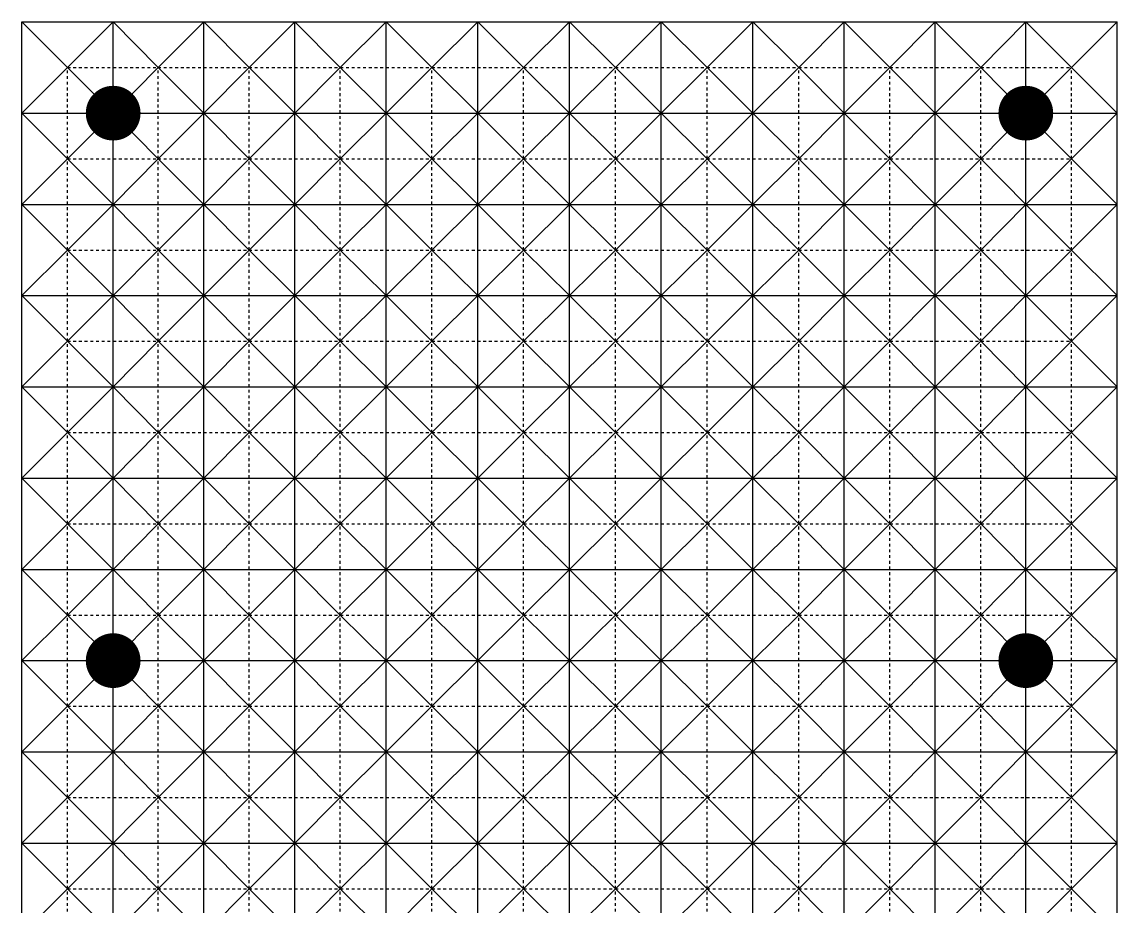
# Model space of a CAD drawing. Extents: x 0 to 24000, y 0 to 38000.
# Drawn here: x 0 to 24000, y 18620 to 38000 of the extents above; entities that cross this region are included whole.
import ezdxf

# ---------------------------------------------------------------- set-up
doc = ezdxf.new("R2010")
doc.units = 0
doc.header["$LTSCALE"] = 50
doc.header["$MEASUREMENT"] = 0
doc.linetypes.add('YASIN1', pattern=[2.5, 1.25, -1.25])
for name, color, linetype in [('11', 11, 'CONTINUOUS'), ('21', 6, 'CONTINUOUS'), ('3', 3, 'CONTINUOUS'), ('5', 4, 'CONTINUOUS'), ('61', 5, 'CONTINUOUS'), ('62', 1, 'YASIN1'), ('71', 5, 'CONTINUOUS'), ('72', 1, 'YASIN1')]:
    doc.layers.add(name, color=color, linetype=linetype)

msp = doc.modelspace()

# ---------------------------------------------------------------- linework, layer by layer
at = {"layer": '11', "extrusion": (0, -0.015304, 0.999883), "const_width": 600}
for points, elevation in [([(1700, 35879, 1), (2300, 35879, 1)], -8153), ([(21700, 35879, 1), (22300, 35879, 1)], -8153), ([(1700, 23881, 1), (2300, 23881, 1)], -7969), ([(21700, 23881, 1), (22300, 23881, 1)], -7969)]:
    msp.add_lwpolyline(points, format="xyb", close=True, dxfattribs=dict(at, elevation=elevation))
at = {"layer": '21'}
for p, q in [((2000, 36000, 355), (2000, 36000, -2445)), ((22000, 36000, 355), (22000, 36000, -2445)), ((2000, 24000, 355), (2000, 24000, -2445)), ((22000, 24000, 355), (22000, 24000, -2445))]:
    msp.add_line(p, q, dxfattribs=at)
at = {"layer": '21', "extrusion": (0, 1, -2e-16)}
for p, q in [((2000, 36000, -2645), (2000, 36000, -7603)), ((2000, 36000, -2445), (2000, 36000, -2645)), ((22000, 36000, -2645), (22000, 36000, -7603)), ((22000, 36000, -2445), (22000, 36000, -2645)), ((2000, 24000, -2645), (2000, 24000, -7603)), ((2000, 24000, -2445), (2000, 24000, -2645)), ((22000, 24000, -2645), (22000, 24000, -7603)), ((22000, 24000, -2445), (22000, 24000, -2645))]:
    msp.add_line(p, q, dxfattribs=at)
at = {"layer": '3', "extrusion": (0, -1, 0)}
for p, q in [((0, 38000), (1000, 37000, -1238)), ((1000, 37000, -1238), (2000, 38000, 355)), ((2000, 38000, 355), (2984, 37000, -910)), ((2984, 37000, -910), (3988, 38000, 643)), ((3988, 38000, 643), (4977, 37000, -648)), ((4977, 37000, -648), (5984, 38000, 867)), ((5984, 38000, 867), (6978, 37000, -450)), ((6978, 37000, -450), (7986, 38000, 1027)), ((7986, 38000, 1027), (8985, 37000, -319)), ((8985, 37000, -319), (9992, 38000, 1123)), ((9992, 38000, 1123), (10995, 37000, -253)), ((10995, 37000, -253), (12000, 38000, 1155)), ((12000, 38000, 1155), (13005, 37000, -253)), ((13005, 37000, -253), (14008, 38000, 1123)), ((14008, 38000, 1123), (15015, 37000, -319)), ((15015, 37000, -319), (16014, 38000, 1027)), ((16014, 38000, 1027), (17022, 37000, -450)), ((17022, 37000, -450), (18016, 38000, 867)), ((18016, 38000, 867), (19023, 37000, -648)), ((19023, 37000, -648), (20012, 38000, 643)), ((20012, 38000, 643), (21016, 37000, -910)), ((21016, 37000, -910), (22000, 38000, 355)), ((22000, 38000, 355), (23000, 37000, -1238)), ((23000, 37000, -1238), (24000, 38000)), ((0, 36000), (1000, 35000, -1238)), ((1000, 35000, -1238), (2000, 36000, 355)), ((2000, 36000, 355), (2984, 35000, -910)), ((2984, 35000, -910), (3988, 36000, 643)), ((3988, 36000, 643), (4977, 35000, -648)), ((4977, 35000, -648), (5984, 36000, 867)), ((5984, 36000, 867), (6978, 35000, -450)), ((6978, 35000, -450), (7986, 36000, 1027)), ((7986, 36000, 1027), (8985, 35000, -319)), ((8985, 35000, -319), (9992, 36000, 1123)), ((9992, 36000, 1123), (10995, 35000, -253)), ((10995, 35000, -253), (12000, 36000, 1155)), ((12000, 36000, 1155), (13005, 35000, -253)), ((13005, 35000, -253), (14008, 36000, 1123)), ((14008, 36000, 1123), (15015, 35000, -319)), ((15015, 35000, -319), (16014, 36000, 1027)), ((16014, 36000, 1027), (17022, 35000, -450)), ((17022, 35000, -450), (18016, 36000, 867)), ((18016, 36000, 867), (19023, 35000, -648)), ((19023, 35000, -648), (20012, 36000, 643)), ((20012, 36000, 643), (21016, 35000, -910)), ((21016, 35000, -910), (22000, 36000, 355)), ((22000, 36000, 355), (23000, 35000, -1238)), ((23000, 35000, -1238), (24000, 36000)), ((0, 34000), (1000, 33000, -1238)), ((1000, 33000, -1238), (2000, 34000, 355)), ((2000, 34000, 355), (2984, 33000, -910)), ((2984, 33000, -910), (3988, 34000, 643)), ((3988, 34000, 643), (4977, 33000, -648)), ((4977, 33000, -648), (5984, 34000, 867)), ((5984, 34000, 867), (6978, 33000, -450)), ((6978, 33000, -450), (7986, 34000, 1027)), ((7986, 34000, 1027), (8985, 33000, -319)), ((8985, 33000, -319), (9992, 34000, 1123)), ((9992, 34000, 1123), (10995, 33000, -253)), ((10995, 33000, -253), (12000, 34000, 1155)), ((12000, 34000, 1155), (13005, 33000, -253)), ((13005, 33000, -253), (14008, 34000, 1123)), ((14008, 34000, 1123), (15015, 33000, -319)), ((15015, 33000, -319), (16014, 34000, 1027)), ((16014, 34000, 1027), (17022, 33000, -450)), ((17022, 33000, -450), (18016, 34000, 867)), ((18016, 34000, 867), (19023, 33000, -648)), ((19023, 33000, -648), (20012, 34000, 643)), ((20012, 34000, 643), (21016, 33000, -910)), ((21016, 33000, -910), (22000, 34000, 355)), ((22000, 34000, 355), (23000, 33000, -1238)), ((23000, 33000, -1238), (24000, 34000)), ((0, 32000), (1000, 31000, -1238)), ((1000, 31000, -1238), (2000, 32000, 355)), ((2000, 32000, 355), (2984, 31000, -910)), ((2984, 31000, -910), (3988, 32000, 643)), ((3988, 32000, 643), (4977, 31000, -648)), ((4977, 31000, -648), (5984, 32000, 867)), ((5984, 32000, 867), (6978, 31000, -450)), ((6978, 31000, -450), (7986, 32000, 1027)), ((7986, 32000, 1027), (8985, 31000, -319)), ((8985, 31000, -319), (9992, 32000, 1123)), ((9992, 32000, 1123), (10995, 31000, -253)), ((10995, 31000, -253), (12000, 32000, 1155)), ((12000, 32000, 1155), (13005, 31000, -253)), ((13005, 31000, -253), (14008, 32000, 1123)), ((14008, 32000, 1123), (15015, 31000, -319)), ((15015, 31000, -319), (16014, 32000, 1027)), ((16014, 32000, 1027), (17022, 31000, -450)), ((17022, 31000, -450), (18016, 32000, 867)), ((18016, 32000, 867), (19023, 31000, -648)), ((19023, 31000, -648), (20012, 32000, 643)), ((20012, 32000, 643), (21016, 31000, -910)), ((21016, 31000, -910), (22000, 32000, 355)), ((22000, 32000, 355), (23000, 31000, -1238)), ((23000, 31000, -1238), (24000, 32000)), ((0, 30000), (1000, 29000, -1238)), ((1000, 29000, -1238), (2000, 30000, 355)), ((2000, 30000, 355), (2984, 29000, -910)), ((2984, 29000, -910), (3988, 30000, 643)), ((3988, 30000, 643), (4977, 29000, -648)), ((4977, 29000, -648), (5984, 30000, 867)), ((5984, 30000, 867), (6978, 29000, -450)), ((6978, 29000, -450), (7986, 30000, 1027)), ((7986, 30000, 1027), (8985, 29000, -319)), ((8985, 29000, -319), (9992, 30000, 1123)), ((9992, 30000, 1123), (10995, 29000, -253)), ((10995, 29000, -253), (12000, 30000, 1155)), ((12000, 30000, 1155), (13005, 29000, -253)), ((13005, 29000, -253), (14008, 30000, 1123)), ((14008, 30000, 1123), (15015, 29000, -319)), ((15015, 29000, -319), (16014, 30000, 1027)), ((16014, 30000, 1027), (17022, 29000, -450)), ((17022, 29000, -450), (18016, 30000, 867)), ((18016, 30000, 867), (19023, 29000, -648)), ((19023, 29000, -648), (20012, 30000, 643)), ((20012, 30000, 643), (21016, 29000, -910)), ((21016, 29000, -910), (22000, 30000, 355)), ((22000, 30000, 355), (23000, 29000, -1238)), ((23000, 29000, -1238), (24000, 30000)), ((0, 28000), (1000, 27000, -1238)), ((1000, 27000, -1238), (2000, 28000, 355)), ((2000, 28000, 355), (2984, 27000, -910)), ((2984, 27000, -910), (3988, 28000, 643)), ((3988, 28000, 643), (4977, 27000, -648)), ((4977, 27000, -648), (5984, 28000, 867)), ((5984, 28000, 867), (6978, 27000, -450)), ((6978, 27000, -450), (7986, 28000, 1027)), ((7986, 28000, 1027), (8985, 27000, -319)), ((8985, 27000, -319), (9992, 28000, 1123)), ((9992, 28000, 1123), (10995, 27000, -253)), ((10995, 27000, -253), (12000, 28000, 1155)), ((12000, 28000, 1155), (13005, 27000, -253)), ((13005, 27000, -253), (14008, 28000, 1123)), ((14008, 28000, 1123), (15015, 27000, -319)), ((15015, 27000, -319), (16014, 28000, 1027)), ((16014, 28000, 1027), (17022, 27000, -450)), ((17022, 27000, -450), (18016, 28000, 867)), ((18016, 28000, 867), (19023, 27000, -648)), ((19023, 27000, -648), (20012, 28000, 643)), ((20012, 28000, 643), (21016, 27000, -910)), ((21016, 27000, -910), (22000, 28000, 355)), ((22000, 28000, 355), (23000, 27000, -1238)), ((23000, 27000, -1238), (24000, 28000)), ((0, 26000), (1000, 25000, -1238)), ((1000, 25000, -1238), (2000, 26000, 355)), ((2000, 26000, 355), (2984, 25000, -910)), ((2984, 25000, -910), (3988, 26000, 643)), ((3988, 26000, 643), (4977, 25000, -648)), ((4977, 25000, -648), (5984, 26000, 867)), ((5984, 26000, 867), (6978, 25000, -450)), ((6978, 25000, -450), (7986, 26000, 1027)), ((7986, 26000, 1027), (8985, 25000, -319)), ((8985, 25000, -319), (9992, 26000, 1123)), ((9992, 26000, 1123), (10995, 25000, -253)), ((10995, 25000, -253), (12000, 26000, 1155)), ((12000, 26000, 1155), (13005, 25000, -253)), ((13005, 25000, -253), (14008, 26000, 1123)), ((14008, 26000, 1123), (15015, 25000, -319)), ((15015, 25000, -319), (16014, 26000, 1027)), ((16014, 26000, 1027), (17022, 25000, -450)), ((17022, 25000, -450), (18016, 26000, 867)), ((18016, 26000, 867), (19023, 25000, -648)), ((19023, 25000, -648), (20012, 26000, 643)), ((20012, 26000, 643), (21016, 25000, -910)), ((21016, 25000, -910), (22000, 26000, 355)), ((22000, 26000, 355), (23000, 25000, -1238)), ((23000, 25000, -1238), (24000, 26000)), ((0, 24000), (1000, 23000, -1238)), ((1000, 23000, -1238), (2000, 24000, 355)), ((2000, 24000, 355), (2984, 23000, -910)), ((2984, 23000, -910), (3988, 24000, 643)), ((3988, 24000, 643), (4977, 23000, -648)), ((4977, 23000, -648), (5984, 24000, 867)), ((5984, 24000, 867), (6978, 23000, -450)), ((6978, 23000, -450), (7986, 24000, 1027)), ((7986, 24000, 1027), (8985, 23000, -319)), ((8985, 23000, -319), (9992, 24000, 1123)), ((9992, 24000, 1123), (10995, 23000, -253)), ((10995, 23000, -253), (12000, 24000, 1155)), ((12000, 24000, 1155), (13005, 23000, -253)), ((13005, 23000, -253), (14008, 24000, 1123)), ((14008, 24000, 1123), (15015, 23000, -319)), ((15015, 23000, -319), (16014, 24000, 1027)), ((16014, 24000, 1027), (17022, 23000, -450)), ((17022, 23000, -450), (18016, 24000, 867)), ((18016, 24000, 867), (19023, 23000, -648)), ((19023, 23000, -648), (20012, 24000, 643)), ((20012, 24000, 643), (21016, 23000, -910)), ((21016, 23000, -910), (22000, 24000, 355)), ((22000, 24000, 355), (23000, 23000, -1238)), ((23000, 23000, -1238), (24000, 24000)), ((0, 22000), (1000, 21000, -1238)), ((1000, 21000, -1238), (2000, 22000, 355)), ((2000, 22000, 355), (2984, 21000, -910)), ((2984, 21000, -910), (3988, 22000, 643)), ((3988, 22000, 643), (4977, 21000, -648)), ((4977, 21000, -648), (5984, 22000, 867)), ((5984, 22000, 867), (6978, 21000, -450)), ((6978, 21000, -450), (7986, 22000, 1027)), ((7986, 22000, 1027), (8985, 21000, -319)), ((8985, 21000, -319), (9992, 22000, 1123)), ((9992, 22000, 1123), (10995, 21000, -253)), ((10995, 21000, -253), (12000, 22000, 1155)), ((12000, 22000, 1155), (13005, 21000, -253)), ((13005, 21000, -253), (14008, 22000, 1123)), ((14008, 22000, 1123), (15015, 21000, -319)), ((15015, 21000, -319), (16014, 22000, 1027)), ((16014, 22000, 1027), (17022, 21000, -450)), ((17022, 21000, -450), (18016, 22000, 867)), ((18016, 22000, 867), (19023, 21000, -648)), ((19023, 21000, -648), (20012, 22000, 643)), ((20012, 22000, 643), (21016, 21000, -910)), ((21016, 21000, -910), (22000, 22000, 355)), ((22000, 22000, 355), (23000, 21000, -1238)), ((23000, 21000, -1238), (24000, 22000)), ((0, 20000), (1000, 19000, -1238)), ((1000, 19000, -1238), (2000, 20000, 355)), ((2000, 20000, 355), (2984, 19000, -910)), ((2984, 19000, -910), (3988, 20000, 643)), ((3988, 20000, 643), (4977, 19000, -648)), ((4977, 19000, -648), (5984, 20000, 867)), ((5984, 20000, 867), (6978, 19000, -450)), ((6978, 19000, -450), (7986, 20000, 1027)), ((7986, 20000, 1027), (8985, 19000, -319)), ((8985, 19000, -319), (9992, 20000, 1123)), ((9992, 20000, 1123), (10995, 19000, -253)), ((10995, 19000, -253), (12000, 20000, 1155)), ((12000, 20000, 1155), (13005, 19000, -253)), ((13005, 19000, -253), (14008, 20000, 1123)), ((14008, 20000, 1123), (15015, 19000, -319)), ((15015, 19000, -319), (16014, 20000, 1027)), ((16014, 20000, 1027), (17022, 19000, -450)), ((17022, 19000, -450), (18016, 20000, 867)), ((18016, 20000, 867), (19023, 19000, -648)), ((19023, 19000, -648), (20012, 20000, 643)), ((20012, 20000, 643), (21016, 19000, -910)), ((21016, 19000, -910), (22000, 20000, 355)), ((22000, 20000, 355), (23000, 19000, -1238)), ((23000, 19000, -1238), (24000, 20000))]:
    msp.add_line(p, q, dxfattribs=at)
at = {"layer": '3', "extrusion": (0, 1, 0)}
for p, q in [((0, 36000), (1000, 37000, -1238)), ((1000, 37000, -1238), (2000, 36000, 355)), ((2000, 36000, 355), (2984, 37000, -910)), ((2984, 37000, -910), (3988, 36000, 643)), ((3988, 36000, 643), (4977, 37000, -648)), ((4977, 37000, -648), (5984, 36000, 867)), ((5984, 36000, 867), (6978, 37000, -450)), ((6978, 37000, -450), (7986, 36000, 1027)), ((7986, 36000, 1027), (8985, 37000, -319)), ((8985, 37000, -319), (9992, 36000, 1123)), ((9992, 36000, 1123), (10995, 37000, -253)), ((10995, 37000, -253), (12000, 36000, 1155)), ((12000, 36000, 1155), (13005, 37000, -253)), ((13005, 37000, -253), (14008, 36000, 1123)), ((14008, 36000, 1123), (15015, 37000, -319)), ((15015, 37000, -319), (16014, 36000, 1027)), ((16014, 36000, 1027), (17022, 37000, -450)), ((17022, 37000, -450), (18016, 36000, 867)), ((18016, 36000, 867), (19023, 37000, -648)), ((19023, 37000, -648), (20012, 36000, 643)), ((20012, 36000, 643), (21016, 37000, -910)), ((21016, 37000, -910), (22000, 36000, 355)), ((22000, 36000, 355), (23000, 37000, -1238)), ((23000, 37000, -1238), (24000, 36000)), ((0, 34000), (1000, 35000, -1238)), ((1000, 35000, -1238), (2000, 34000, 355)), ((2000, 34000, 355), (2984, 35000, -910)), ((2984, 35000, -910), (3988, 34000, 643)), ((3988, 34000, 643), (4977, 35000, -648)), ((4977, 35000, -648), (5984, 34000, 867)), ((5984, 34000, 867), (6978, 35000, -450)), ((6978, 35000, -450), (7986, 34000, 1027)), ((7986, 34000, 1027), (8985, 35000, -319)), ((8985, 35000, -319), (9992, 34000, 1123)), ((9992, 34000, 1123), (10995, 35000, -253)), ((10995, 35000, -253), (12000, 34000, 1155)), ((12000, 34000, 1155), (13005, 35000, -253)), ((13005, 35000, -253), (14008, 34000, 1123)), ((14008, 34000, 1123), (15015, 35000, -319)), ((15015, 35000, -319), (16014, 34000, 1027)), ((16014, 34000, 1027), (17022, 35000, -450)), ((17022, 35000, -450), (18016, 34000, 867)), ((18016, 34000, 867), (19023, 35000, -648)), ((19023, 35000, -648), (20012, 34000, 643)), ((20012, 34000, 643), (21016, 35000, -910)), ((21016, 35000, -910), (22000, 34000, 355)), ((22000, 34000, 355), (23000, 35000, -1238)), ((23000, 35000, -1238), (24000, 34000)), ((0, 32000), (1000, 33000, -1238)), ((1000, 33000, -1238), (2000, 32000, 355)), ((2000, 32000, 355), (2984, 33000, -910)), ((2984, 33000, -910), (3988, 32000, 643)), ((3988, 32000, 643), (4977, 33000, -648)), ((4977, 33000, -648), (5984, 32000, 867)), ((5984, 32000, 867), (6978, 33000, -450)), ((6978, 33000, -450), (7986, 32000, 1027)), ((7986, 32000, 1027), (8985, 33000, -319)), ((8985, 33000, -319), (9992, 32000, 1123)), ((9992, 32000, 1123), (10995, 33000, -253)), ((10995, 33000, -253), (12000, 32000, 1155)), ((12000, 32000, 1155), (13005, 33000, -253)), ((13005, 33000, -253), (14008, 32000, 1123)), ((14008, 32000, 1123), (15015, 33000, -319)), ((15015, 33000, -319), (16014, 32000, 1027)), ((16014, 32000, 1027), (17022, 33000, -450)), ((17022, 33000, -450), (18016, 32000, 867)), ((18016, 32000, 867), (19023, 33000, -648)), ((19023, 33000, -648), (20012, 32000, 643)), ((20012, 32000, 643), (21016, 33000, -910)), ((21016, 33000, -910), (22000, 32000, 355)), ((22000, 32000, 355), (23000, 33000, -1238)), ((23000, 33000, -1238), (24000, 32000)), ((0, 30000), (1000, 31000, -1238)), ((1000, 31000, -1238), (2000, 30000, 355)), ((2000, 30000, 355), (2984, 31000, -910)), ((2984, 31000, -910), (3988, 30000, 643)), ((3988, 30000, 643), (4977, 31000, -648)), ((4977, 31000, -648), (5984, 30000, 867)), ((5984, 30000, 867), (6978, 31000, -450)), ((6978, 31000, -450), (7986, 30000, 1027)), ((7986, 30000, 1027), (8985, 31000, -319)), ((8985, 31000, -319), (9992, 30000, 1123)), ((9992, 30000, 1123), (10995, 31000, -253)), ((10995, 31000, -253), (12000, 30000, 1155)), ((12000, 30000, 1155), (13005, 31000, -253)), ((13005, 31000, -253), (14008, 30000, 1123)), ((14008, 30000, 1123), (15015, 31000, -319)), ((15015, 31000, -319), (16014, 30000, 1027)), ((16014, 30000, 1027), (17022, 31000, -450)), ((17022, 31000, -450), (18016, 30000, 867)), ((18016, 30000, 867), (19023, 31000, -648)), ((19023, 31000, -648), (20012, 30000, 643)), ((20012, 30000, 643), (21016, 31000, -910)), ((21016, 31000, -910), (22000, 30000, 355)), ((22000, 30000, 355), (23000, 31000, -1238)), ((23000, 31000, -1238), (24000, 30000)), ((0, 28000), (1000, 29000, -1238)), ((1000, 29000, -1238), (2000, 28000, 355)), ((2000, 28000, 355), (2984, 29000, -910)), ((2984, 29000, -910), (3988, 28000, 643)), ((3988, 28000, 643), (4977, 29000, -648)), ((4977, 29000, -648), (5984, 28000, 867)), ((5984, 28000, 867), (6978, 29000, -450)), ((6978, 29000, -450), (7986, 28000, 1027)), ((7986, 28000, 1027), (8985, 29000, -319)), ((8985, 29000, -319), (9992, 28000, 1123)), ((9992, 28000, 1123), (10995, 29000, -253)), ((10995, 29000, -253), (12000, 28000, 1155)), ((12000, 28000, 1155), (13005, 29000, -253)), ((13005, 29000, -253), (14008, 28000, 1123)), ((14008, 28000, 1123), (15015, 29000, -319)), ((15015, 29000, -319), (16014, 28000, 1027)), ((16014, 28000, 1027), (17022, 29000, -450)), ((17022, 29000, -450), (18016, 28000, 867)), ((18016, 28000, 867), (19023, 29000, -648)), ((19023, 29000, -648), (20012, 28000, 643)), ((20012, 28000, 643), (21016, 29000, -910)), ((21016, 29000, -910), (22000, 28000, 355)), ((22000, 28000, 355), (23000, 29000, -1238)), ((23000, 29000, -1238), (24000, 28000)), ((0, 26000), (1000, 27000, -1238)), ((1000, 27000, -1238), (2000, 26000, 355)), ((2000, 26000, 355), (2984, 27000, -910)), ((2984, 27000, -910), (3988, 26000, 643)), ((3988, 26000, 643), (4977, 27000, -648)), ((4977, 27000, -648), (5984, 26000, 867)), ((5984, 26000, 867), (6978, 27000, -450)), ((6978, 27000, -450), (7986, 26000, 1027)), ((7986, 26000, 1027), (8985, 27000, -319)), ((8985, 27000, -319), (9992, 26000, 1123)), ((9992, 26000, 1123), (10995, 27000, -253)), ((10995, 27000, -253), (12000, 26000, 1155)), ((12000, 26000, 1155), (13005, 27000, -253)), ((13005, 27000, -253), (14008, 26000, 1123)), ((14008, 26000, 1123), (15015, 27000, -319)), ((15015, 27000, -319), (16014, 26000, 1027)), ((16014, 26000, 1027), (17022, 27000, -450)), ((17022, 27000, -450), (18016, 26000, 867)), ((18016, 26000, 867), (19023, 27000, -648)), ((19023, 27000, -648), (20012, 26000, 643)), ((20012, 26000, 643), (21016, 27000, -910)), ((21016, 27000, -910), (22000, 26000, 355)), ((22000, 26000, 355), (23000, 27000, -1238)), ((23000, 27000, -1238), (24000, 26000)), ((0, 24000), (1000, 25000, -1238)), ((1000, 25000, -1238), (2000, 24000, 355)), ((2000, 24000, 355), (2984, 25000, -910)), ((2984, 25000, -910), (3988, 24000, 643)), ((3988, 24000, 643), (4977, 25000, -648)), ((4977, 25000, -648), (5984, 24000, 867)), ((5984, 24000, 867), (6978, 25000, -450)), ((6978, 25000, -450), (7986, 24000, 1027)), ((7986, 24000, 1027), (8985, 25000, -319)), ((8985, 25000, -319), (9992, 24000, 1123)), ((9992, 24000, 1123), (10995, 25000, -253)), ((10995, 25000, -253), (12000, 24000, 1155)), ((12000, 24000, 1155), (13005, 25000, -253)), ((13005, 25000, -253), (14008, 24000, 1123)), ((14008, 24000, 1123), (15015, 25000, -319)), ((15015, 25000, -319), (16014, 24000, 1027)), ((16014, 24000, 1027), (17022, 25000, -450)), ((17022, 25000, -450), (18016, 24000, 867)), ((18016, 24000, 867), (19023, 25000, -648)), ((19023, 25000, -648), (20012, 24000, 643)), ((20012, 24000, 643), (21016, 25000, -910)), ((21016, 25000, -910), (22000, 24000, 355)), ((22000, 24000, 355), (23000, 25000, -1238)), ((23000, 25000, -1238), (24000, 24000)), ((0, 22000), (1000, 23000, -1238)), ((1000, 23000, -1238), (2000, 22000, 355)), ((2000, 22000, 355), (2984, 23000, -910)), ((2984, 23000, -910), (3988, 22000, 643)), ((3988, 22000, 643), (4977, 23000, -648)), ((4977, 23000, -648), (5984, 22000, 867)), ((5984, 22000, 867), (6978, 23000, -450)), ((6978, 23000, -450), (7986, 22000, 1027)), ((7986, 22000, 1027), (8985, 23000, -319)), ((8985, 23000, -319), (9992, 22000, 1123)), ((9992, 22000, 1123), (10995, 23000, -253)), ((10995, 23000, -253), (12000, 22000, 1155)), ((12000, 22000, 1155), (13005, 23000, -253)), ((13005, 23000, -253), (14008, 22000, 1123)), ((14008, 22000, 1123), (15015, 23000, -319)), ((15015, 23000, -319), (16014, 22000, 1027)), ((16014, 22000, 1027), (17022, 23000, -450)), ((17022, 23000, -450), (18016, 22000, 867)), ((18016, 22000, 867), (19023, 23000, -648)), ((19023, 23000, -648), (20012, 22000, 643)), ((20012, 22000, 643), (21016, 23000, -910)), ((21016, 23000, -910), (22000, 22000, 355)), ((22000, 22000, 355), (23000, 23000, -1238)), ((23000, 23000, -1238), (24000, 22000)), ((0, 20000), (1000, 21000, -1238)), ((1000, 21000, -1238), (2000, 20000, 355)), ((2000, 20000, 355), (2984, 21000, -910)), ((2984, 21000, -910), (3988, 20000, 643)), ((3988, 20000, 643), (4977, 21000, -648)), ((4977, 21000, -648), (5984, 20000, 867)), ((5984, 20000, 867), (6978, 21000, -450)), ((6978, 21000, -450), (7986, 20000, 1027)), ((7986, 20000, 1027), (8985, 21000, -319)), ((8985, 21000, -319), (9992, 20000, 1123)), ((9992, 20000, 1123), (10995, 21000, -253)), ((10995, 21000, -253), (12000, 20000, 1155)), ((12000, 20000, 1155), (13005, 21000, -253)), ((13005, 21000, -253), (14008, 20000, 1123)), ((14008, 20000, 1123), (15015, 21000, -319)), ((15015, 21000, -319), (16014, 20000, 1027)), ((16014, 20000, 1027), (17022, 21000, -450)), ((17022, 21000, -450), (18016, 20000, 867)), ((18016, 20000, 867), (19023, 21000, -648)), ((19023, 21000, -648), (20012, 20000, 643)), ((20012, 20000, 643), (21016, 21000, -910)), ((21016, 21000, -910), (22000, 20000, 355)), ((22000, 20000, 355), (23000, 21000, -1238)), ((23000, 21000, -1238), (24000, 20000)), ((0, 18000), (1000, 19000, -1238)), ((1000, 19000, -1238), (2000, 18000, 355)), ((2000, 18000, 355), (2984, 19000, -910)), ((2984, 19000, -910), (3988, 18000, 643)), ((3988, 18000, 643), (4977, 19000, -648)), ((4977, 19000, -648), (5984, 18000, 867)), ((5984, 18000, 867), (6978, 19000, -450)), ((6978, 19000, -450), (7986, 18000, 1027)), ((7986, 18000, 1027), (8985, 19000, -319)), ((8985, 19000, -319), (9992, 18000, 1123)), ((9992, 18000, 1123), (10995, 19000, -253)), ((10995, 19000, -253), (12000, 18000, 1155)), ((12000, 18000, 1155), (13005, 19000, -253)), ((13005, 19000, -253), (14008, 18000, 1123)), ((14008, 18000, 1123), (15015, 19000, -319)), ((15015, 19000, -319), (16014, 18000, 1027)), ((16014, 18000, 1027), (17022, 19000, -450)), ((17022, 19000, -450), (18016, 18000, 867)), ((18016, 18000, 867), (19023, 19000, -648)), ((19023, 19000, -648), (20012, 18000, 643)), ((20012, 18000, 643), (21016, 19000, -910)), ((21016, 19000, -910), (22000, 18000, 355)), ((22000, 18000, 355), (23000, 19000, -1238)), ((23000, 19000, -1238), (24000, 18000))]:
    msp.add_line(p, q, dxfattribs=at)
at = {"layer": '5'}
for p, q in [((1000, 37000, -1238), (2000, 36000, -2445)), ((2000, 36000, -2445), (2984, 37000, -910)), ((22000, 36000, -2445), (21016, 37000, -910)), ((23000, 37000, -1238), (22000, 36000, -2445)), ((2000, 36000, -2445), (1000, 35000, -1238)), ((2984, 35000, -910), (2000, 36000, -2445)), ((21016, 35000, -910), (22000, 36000, -2445)), ((22000, 36000, -2445), (23000, 35000, -1238)), ((1000, 25000, -1238), (2000, 24000, -2445)), ((2000, 24000, -2445), (2984, 25000, -910)), ((22000, 24000, -2445), (21016, 25000, -910)), ((23000, 25000, -1238), (22000, 24000, -2445)), ((2000, 24000, -2445), (1000, 23000, -1238)), ((2984, 23000, -910), (2000, 24000, -2445)), ((21016, 23000, -910), (22000, 24000, -2445)), ((22000, 24000, -2445), (23000, 23000, -1238))]:
    msp.add_line(p, q, dxfattribs=at)
at = {"layer": '61', "extrusion": (0, -1, 0)}
for p, q in [((0, 38000), (2000, 38000, 355)), ((2000, 38000, 355), (3988, 38000, 643)), ((3988, 38000, 643), (5984, 38000, 867)), ((5984, 38000, 867), (7986, 38000, 1027)), ((7986, 38000, 1027), (9992, 38000, 1123)), ((9992, 38000, 1123), (12000, 38000, 1155)), ((12000, 38000, 1155), (14008, 38000, 1123)), ((14008, 38000, 1123), (16014, 38000, 1027)), ((16014, 38000, 1027), (18016, 38000, 867)), ((18016, 38000, 867), (20012, 38000, 643)), ((20012, 38000, 643), (22000, 38000, 355)), ((22000, 38000, 355), (24000, 38000)), ((0, 36000), (2000, 36000, 355)), ((2000, 36000, 355), (3988, 36000, 643)), ((3988, 36000, 643), (5984, 36000, 867)), ((5984, 36000, 867), (7986, 36000, 1027)), ((7986, 36000, 1027), (9992, 36000, 1123)), ((9992, 36000, 1123), (12000, 36000, 1155)), ((12000, 36000, 1155), (14008, 36000, 1123)), ((14008, 36000, 1123), (16014, 36000, 1027)), ((16014, 36000, 1027), (18016, 36000, 867)), ((18016, 36000, 867), (20012, 36000, 643)), ((20012, 36000, 643), (22000, 36000, 355)), ((22000, 36000, 355), (24000, 36000)), ((0, 34000), (2000, 34000, 355)), ((2000, 34000, 355), (3988, 34000, 643)), ((3988, 34000, 643), (5984, 34000, 867)), ((5984, 34000, 867), (7986, 34000, 1027)), ((7986, 34000, 1027), (9992, 34000, 1123)), ((9992, 34000, 1123), (12000, 34000, 1155)), ((12000, 34000, 1155), (14008, 34000, 1123)), ((14008, 34000, 1123), (16014, 34000, 1027)), ((16014, 34000, 1027), (18016, 34000, 867)), ((18016, 34000, 867), (20012, 34000, 643)), ((20012, 34000, 643), (22000, 34000, 355)), ((22000, 34000, 355), (24000, 34000)), ((0, 32000), (2000, 32000, 355)), ((2000, 32000, 355), (3988, 32000, 643)), ((3988, 32000, 643), (5984, 32000, 867)), ((5984, 32000, 867), (7986, 32000, 1027)), ((7986, 32000, 1027), (9992, 32000, 1123)), ((9992, 32000, 1123), (12000, 32000, 1155)), ((12000, 32000, 1155), (14008, 32000, 1123)), ((14008, 32000, 1123), (16014, 32000, 1027)), ((16014, 32000, 1027), (18016, 32000, 867)), ((18016, 32000, 867), (20012, 32000, 643)), ((20012, 32000, 643), (22000, 32000, 355)), ((22000, 32000, 355), (24000, 32000)), ((0, 30000), (2000, 30000, 355)), ((2000, 30000, 355), (3988, 30000, 643)), ((3988, 30000, 643), (5984, 30000, 867)), ((5984, 30000, 867), (7986, 30000, 1027)), ((7986, 30000, 1027), (9992, 30000, 1123)), ((9992, 30000, 1123), (12000, 30000, 1155)), ((12000, 30000, 1155), (14008, 30000, 1123)), ((14008, 30000, 1123), (16014, 30000, 1027)), ((16014, 30000, 1027), (18016, 30000, 867)), ((18016, 30000, 867), (20012, 30000, 643)), ((20012, 30000, 643), (22000, 30000, 355)), ((22000, 30000, 355), (24000, 30000)), ((0, 28000), (2000, 28000, 355)), ((2000, 28000, 355), (3988, 28000, 643)), ((3988, 28000, 643), (5984, 28000, 867)), ((5984, 28000, 867), (7986, 28000, 1027)), ((7986, 28000, 1027), (9992, 28000, 1123)), ((9992, 28000, 1123), (12000, 28000, 1155)), ((12000, 28000, 1155), (14008, 28000, 1123)), ((14008, 28000, 1123), (16014, 28000, 1027)), ((16014, 28000, 1027), (18016, 28000, 867)), ((18016, 28000, 867), (20012, 28000, 643)), ((20012, 28000, 643), (22000, 28000, 355)), ((22000, 28000, 355), (24000, 28000)), ((0, 26000), (2000, 26000, 355)), ((2000, 26000, 355), (3988, 26000, 643)), ((3988, 26000, 643), (5984, 26000, 867)), ((5984, 26000, 867), (7986, 26000, 1027)), ((7986, 26000, 1027), (9992, 26000, 1123)), ((9992, 26000, 1123), (12000, 26000, 1155)), ((12000, 26000, 1155), (14008, 26000, 1123)), ((14008, 26000, 1123), (16014, 26000, 1027)), ((16014, 26000, 1027), (18016, 26000, 867)), ((18016, 26000, 867), (20012, 26000, 643)), ((20012, 26000, 643), (22000, 26000, 355)), ((22000, 26000, 355), (24000, 26000)), ((0, 24000), (2000, 24000, 355)), ((2000, 24000, 355), (3988, 24000, 643)), ((3988, 24000, 643), (5984, 24000, 867)), ((5984, 24000, 867), (7986, 24000, 1027)), ((7986, 24000, 1027), (9992, 24000, 1123)), ((9992, 24000, 1123), (12000, 24000, 1155)), ((12000, 24000, 1155), (14008, 24000, 1123)), ((14008, 24000, 1123), (16014, 24000, 1027)), ((16014, 24000, 1027), (18016, 24000, 867)), ((18016, 24000, 867), (20012, 24000, 643)), ((20012, 24000, 643), (22000, 24000, 355)), ((22000, 24000, 355), (24000, 24000)), ((0, 22000), (2000, 22000, 355)), ((2000, 22000, 355), (3988, 22000, 643)), ((3988, 22000, 643), (5984, 22000, 867)), ((5984, 22000, 867), (7986, 22000, 1027)), ((7986, 22000, 1027), (9992, 22000, 1123)), ((9992, 22000, 1123), (12000, 22000, 1155)), ((12000, 22000, 1155), (14008, 22000, 1123)), ((14008, 22000, 1123), (16014, 22000, 1027)), ((16014, 22000, 1027), (18016, 22000, 867)), ((18016, 22000, 867), (20012, 22000, 643)), ((20012, 22000, 643), (22000, 22000, 355)), ((22000, 22000, 355), (24000, 22000)), ((0, 20000), (2000, 20000, 355)), ((2000, 20000, 355), (3988, 20000, 643)), ((3988, 20000, 643), (5984, 20000, 867)), ((5984, 20000, 867), (7986, 20000, 1027)), ((7986, 20000, 1027), (9992, 20000, 1123)), ((9992, 20000, 1123), (12000, 20000, 1155)), ((12000, 20000, 1155), (14008, 20000, 1123)), ((14008, 20000, 1123), (16014, 20000, 1027)), ((16014, 20000, 1027), (18016, 20000, 867)), ((18016, 20000, 867), (20012, 20000, 643)), ((20012, 20000, 643), (22000, 20000, 355)), ((22000, 20000, 355), (24000, 20000))]:
    msp.add_line(p, q, dxfattribs=at)
at = {"layer": '62', "extrusion": (0, -1, 0)}
for p, q in [((1000, 37000, -1238), (2984, 37000, -910)), ((2984, 37000, -910), (4977, 37000, -648)), ((4977, 37000, -648), (6978, 37000, -450)), ((6978, 37000, -450), (8985, 37000, -319)), ((8985, 37000, -319), (10995, 37000, -253)), ((10995, 37000, -253), (13005, 37000, -253)), ((13005, 37000, -253), (15015, 37000, -319)), ((15015, 37000, -319), (17022, 37000, -450)), ((17022, 37000, -450), (19023, 37000, -648)), ((19023, 37000, -648), (21016, 37000, -910)), ((21016, 37000, -910), (23000, 37000, -1238)), ((1000, 35000, -1238), (2984, 35000, -910)), ((2984, 35000, -910), (4977, 35000, -648)), ((4977, 35000, -648), (6978, 35000, -450)), ((6978, 35000, -450), (8985, 35000, -319)), ((8985, 35000, -319), (10995, 35000, -253)), ((10995, 35000, -253), (13005, 35000, -253)), ((13005, 35000, -253), (15015, 35000, -319)), ((15015, 35000, -319), (17022, 35000, -450)), ((17022, 35000, -450), (19023, 35000, -648)), ((19023, 35000, -648), (21016, 35000, -910)), ((21016, 35000, -910), (23000, 35000, -1238)), ((1000, 33000, -1238), (2984, 33000, -910)), ((2984, 33000, -910), (4977, 33000, -648)), ((4977, 33000, -648), (6978, 33000, -450)), ((6978, 33000, -450), (8985, 33000, -319)), ((8985, 33000, -319), (10995, 33000, -253)), ((10995, 33000, -253), (13005, 33000, -253)), ((13005, 33000, -253), (15015, 33000, -319)), ((15015, 33000, -319), (17022, 33000, -450)), ((17022, 33000, -450), (19023, 33000, -648)), ((19023, 33000, -648), (21016, 33000, -910)), ((21016, 33000, -910), (23000, 33000, -1238)), ((1000, 31000, -1238), (2984, 31000, -910)), ((2984, 31000, -910), (4977, 31000, -648)), ((4977, 31000, -648), (6978, 31000, -450)), ((6978, 31000, -450), (8985, 31000, -319)), ((8985, 31000, -319), (10995, 31000, -253)), ((10995, 31000, -253), (13005, 31000, -253)), ((13005, 31000, -253), (15015, 31000, -319)), ((15015, 31000, -319), (17022, 31000, -450)), ((17022, 31000, -450), (19023, 31000, -648)), ((19023, 31000, -648), (21016, 31000, -910)), ((21016, 31000, -910), (23000, 31000, -1238)), ((1000, 29000, -1238), (2984, 29000, -910)), ((2984, 29000, -910), (4977, 29000, -648)), ((4977, 29000, -648), (6978, 29000, -450)), ((6978, 29000, -450), (8985, 29000, -319)), ((8985, 29000, -319), (10995, 29000, -253)), ((10995, 29000, -253), (13005, 29000, -253)), ((13005, 29000, -253), (15015, 29000, -319)), ((15015, 29000, -319), (17022, 29000, -450)), ((17022, 29000, -450), (19023, 29000, -648)), ((19023, 29000, -648), (21016, 29000, -910)), ((21016, 29000, -910), (23000, 29000, -1238)), ((1000, 27000, -1238), (2984, 27000, -910)), ((2984, 27000, -910), (4977, 27000, -648)), ((4977, 27000, -648), (6978, 27000, -450)), ((6978, 27000, -450), (8985, 27000, -319)), ((8985, 27000, -319), (10995, 27000, -253)), ((10995, 27000, -253), (13005, 27000, -253)), ((13005, 27000, -253), (15015, 27000, -319)), ((15015, 27000, -319), (17022, 27000, -450)), ((17022, 27000, -450), (19023, 27000, -648)), ((19023, 27000, -648), (21016, 27000, -910)), ((21016, 27000, -910), (23000, 27000, -1238)), ((1000, 25000, -1238), (2984, 25000, -910)), ((2984, 25000, -910), (4977, 25000, -648)), ((4977, 25000, -648), (6978, 25000, -450)), ((6978, 25000, -450), (8985, 25000, -319)), ((8985, 25000, -319), (10995, 25000, -253)), ((10995, 25000, -253), (13005, 25000, -253)), ((13005, 25000, -253), (15015, 25000, -319)), ((15015, 25000, -319), (17022, 25000, -450)), ((17022, 25000, -450), (19023, 25000, -648)), ((19023, 25000, -648), (21016, 25000, -910)), ((21016, 25000, -910), (23000, 25000, -1238)), ((1000, 23000, -1238), (2984, 23000, -910)), ((2984, 23000, -910), (4977, 23000, -648)), ((4977, 23000, -648), (6978, 23000, -450)), ((6978, 23000, -450), (8985, 23000, -319)), ((8985, 23000, -319), (10995, 23000, -253)), ((10995, 23000, -253), (13005, 23000, -253)), ((13005, 23000, -253), (15015, 23000, -319)), ((15015, 23000, -319), (17022, 23000, -450)), ((17022, 23000, -450), (19023, 23000, -648)), ((19023, 23000, -648), (21016, 23000, -910)), ((21016, 23000, -910), (23000, 23000, -1238)), ((1000, 21000, -1238), (2984, 21000, -910)), ((2984, 21000, -910), (4977, 21000, -648)), ((4977, 21000, -648), (6978, 21000, -450)), ((6978, 21000, -450), (8985, 21000, -319)), ((8985, 21000, -319), (10995, 21000, -253)), ((10995, 21000, -253), (13005, 21000, -253)), ((13005, 21000, -253), (15015, 21000, -319)), ((15015, 21000, -319), (17022, 21000, -450)), ((17022, 21000, -450), (19023, 21000, -648)), ((19023, 21000, -648), (21016, 21000, -910)), ((21016, 21000, -910), (23000, 21000, -1238)), ((1000, 19000, -1238), (2984, 19000, -910)), ((2984, 19000, -910), (4977, 19000, -648)), ((4977, 19000, -648), (6978, 19000, -450)), ((6978, 19000, -450), (8985, 19000, -319)), ((8985, 19000, -319), (10995, 19000, -253)), ((10995, 19000, -253), (13005, 19000, -253)), ((13005, 19000, -253), (15015, 19000, -319)), ((15015, 19000, -319), (17022, 19000, -450)), ((17022, 19000, -450), (19023, 19000, -648)), ((19023, 19000, -648), (21016, 19000, -910)), ((21016, 19000, -910), (23000, 19000, -1238))]:
    msp.add_line(p, q, dxfattribs=at)
at = {"layer": '71'}
for p, q in [((0, 36000), (0, 38000)), ((2000, 36000, 355), (2000, 38000, 355)), ((3988, 36000, 643), (3988, 38000, 643)), ((5984, 36000, 867), (5984, 38000, 867)), ((7986, 36000, 1027), (7986, 38000, 1027)), ((9992, 36000, 1123), (9992, 38000, 1123)), ((12000, 36000, 1155), (12000, 38000, 1155)), ((14008, 36000, 1123), (14008, 38000, 1123)), ((16014, 36000, 1027), (16014, 38000, 1027)), ((18016, 36000, 867), (18016, 38000, 867)), ((20012, 36000, 643), (20012, 38000, 643)), ((22000, 36000, 355), (22000, 38000, 355)), ((24000, 36000), (24000, 38000)), ((0, 34000), (0, 36000)), ((2000, 34000, 355), (2000, 36000, 355)), ((3988, 34000, 643), (3988, 36000, 643)), ((5984, 34000, 867), (5984, 36000, 867)), ((7986, 34000, 1027), (7986, 36000, 1027)), ((9992, 34000, 1123), (9992, 36000, 1123)), ((12000, 34000, 1155), (12000, 36000, 1155)), ((14008, 34000, 1123), (14008, 36000, 1123)), ((16014, 34000, 1027), (16014, 36000, 1027)), ((18016, 34000, 867), (18016, 36000, 867)), ((20012, 34000, 643), (20012, 36000, 643)), ((22000, 34000, 355), (22000, 36000, 355)), ((24000, 34000), (24000, 36000)), ((0, 32000), (0, 34000)), ((2000, 32000, 355), (2000, 34000, 355)), ((3988, 32000, 643), (3988, 34000, 643)), ((5984, 32000, 867), (5984, 34000, 867)), ((7986, 32000, 1027), (7986, 34000, 1027)), ((9992, 32000, 1123), (9992, 34000, 1123)), ((12000, 32000, 1155), (12000, 34000, 1155)), ((14008, 32000, 1123), (14008, 34000, 1123)), ((16014, 32000, 1027), (16014, 34000, 1027)), ((18016, 32000, 867), (18016, 34000, 867)), ((20012, 32000, 643), (20012, 34000, 643)), ((22000, 32000, 355), (22000, 34000, 355)), ((24000, 32000), (24000, 34000)), ((0, 30000), (0, 32000)), ((2000, 30000, 355), (2000, 32000, 355)), ((3988, 30000, 643), (3988, 32000, 643)), ((5984, 30000, 867), (5984, 32000, 867)), ((7986, 30000, 1027), (7986, 32000, 1027)), ((9992, 30000, 1123), (9992, 32000, 1123)), ((12000, 30000, 1155), (12000, 32000, 1155)), ((14008, 30000, 1123), (14008, 32000, 1123)), ((16014, 30000, 1027), (16014, 32000, 1027)), ((18016, 30000, 867), (18016, 32000, 867)), ((20012, 30000, 643), (20012, 32000, 643)), ((22000, 30000, 355), (22000, 32000, 355)), ((24000, 30000), (24000, 32000)), ((0, 28000), (0, 30000)), ((2000, 28000, 355), (2000, 30000, 355)), ((3988, 28000, 643), (3988, 30000, 643)), ((5984, 28000, 867), (5984, 30000, 867)), ((7986, 28000, 1027), (7986, 30000, 1027)), ((9992, 28000, 1123), (9992, 30000, 1123)), ((12000, 28000, 1155), (12000, 30000, 1155)), ((14008, 28000, 1123), (14008, 30000, 1123)), ((16014, 28000, 1027), (16014, 30000, 1027)), ((18016, 28000, 867), (18016, 30000, 867)), ((20012, 28000, 643), (20012, 30000, 643)), ((22000, 28000, 355), (22000, 30000, 355)), ((24000, 28000), (24000, 30000)), ((0, 26000), (0, 28000)), ((2000, 26000, 355), (2000, 28000, 355)), ((3988, 26000, 643), (3988, 28000, 643)), ((5984, 26000, 867), (5984, 28000, 867)), ((7986, 26000, 1027), (7986, 28000, 1027)), ((9992, 26000, 1123), (9992, 28000, 1123)), ((12000, 26000, 1155), (12000, 28000, 1155)), ((14008, 26000, 1123), (14008, 28000, 1123)), ((16014, 26000, 1027), (16014, 28000, 1027)), ((18016, 26000, 867), (18016, 28000, 867)), ((20012, 26000, 643), (20012, 28000, 643)), ((22000, 26000, 355), (22000, 28000, 355)), ((24000, 26000), (24000, 28000)), ((0, 24000), (0, 26000)), ((2000, 24000, 355), (2000, 26000, 355)), ((3988, 24000, 643), (3988, 26000, 643)), ((5984, 24000, 867), (5984, 26000, 867)), ((7986, 24000, 1027), (7986, 26000, 1027)), ((9992, 24000, 1123), (9992, 26000, 1123)), ((12000, 24000, 1155), (12000, 26000, 1155)), ((14008, 24000, 1123), (14008, 26000, 1123)), ((16014, 24000, 1027), (16014, 26000, 1027)), ((18016, 24000, 867), (18016, 26000, 867)), ((20012, 24000, 643), (20012, 26000, 643)), ((22000, 24000, 355), (22000, 26000, 355)), ((24000, 24000), (24000, 26000)), ((0, 22000), (0, 24000)), ((2000, 22000, 355), (2000, 24000, 355)), ((3988, 22000, 643), (3988, 24000, 643)), ((5984, 22000, 867), (5984, 24000, 867)), ((7986, 22000, 1027), (7986, 24000, 1027)), ((9992, 22000, 1123), (9992, 24000, 1123)), ((12000, 22000, 1155), (12000, 24000, 1155)), ((14008, 22000, 1123), (14008, 24000, 1123)), ((16014, 22000, 1027), (16014, 24000, 1027)), ((18016, 22000, 867), (18016, 24000, 867)), ((20012, 22000, 643), (20012, 24000, 643)), ((22000, 22000, 355), (22000, 24000, 355)), ((24000, 22000), (24000, 24000)), ((0, 20000), (0, 22000)), ((2000, 20000, 355), (2000, 22000, 355)), ((3988, 20000, 643), (3988, 22000, 643)), ((5984, 20000, 867), (5984, 22000, 867)), ((7986, 20000, 1027), (7986, 22000, 1027)), ((9992, 20000, 1123), (9992, 22000, 1123)), ((12000, 20000, 1155), (12000, 22000, 1155)), ((14008, 20000, 1123), (14008, 22000, 1123)), ((16014, 20000, 1027), (16014, 22000, 1027)), ((18016, 20000, 867), (18016, 22000, 867)), ((20012, 20000, 643), (20012, 22000, 643)), ((22000, 20000, 355), (22000, 22000, 355)), ((24000, 20000), (24000, 22000)), ((0, 18000), (0, 20000)), ((2000, 18000, 355), (2000, 20000, 355)), ((3988, 18000, 643), (3988, 20000, 643)), ((5984, 18000, 867), (5984, 20000, 867)), ((7986, 18000, 1027), (7986, 20000, 1027)), ((9992, 18000, 1123), (9992, 20000, 1123)), ((12000, 18000, 1155), (12000, 20000, 1155)), ((14008, 18000, 1123), (14008, 20000, 1123)), ((16014, 18000, 1027), (16014, 20000, 1027)), ((18016, 18000, 867), (18016, 20000, 867)), ((20012, 18000, 643), (20012, 20000, 643)), ((22000, 18000, 355), (22000, 20000, 355)), ((24000, 18000), (24000, 20000))]:
    msp.add_line(p, q, dxfattribs=at)
at = {"layer": '72'}
for p, q in [((1000, 35000, -1238), (1000, 37000, -1238)), ((2984, 35000, -910), (2984, 37000, -910)), ((4977, 35000, -648), (4977, 37000, -648)), ((6978, 35000, -450), (6978, 37000, -450)), ((8985, 35000, -319), (8985, 37000, -319)), ((10995, 35000, -253), (10995, 37000, -253)), ((13005, 35000, -253), (13005, 37000, -253)), ((15015, 35000, -319), (15015, 37000, -319)), ((17022, 35000, -450), (17022, 37000, -450)), ((19023, 35000, -648), (19023, 37000, -648)), ((21016, 35000, -910), (21016, 37000, -910)), ((23000, 35000, -1238), (23000, 37000, -1238)), ((1000, 33000, -1238), (1000, 35000, -1238)), ((2984, 33000, -910), (2984, 35000, -910)), ((4977, 33000, -648), (4977, 35000, -648)), ((6978, 33000, -450), (6978, 35000, -450)), ((8985, 33000, -319), (8985, 35000, -319)), ((10995, 33000, -253), (10995, 35000, -253)), ((13005, 33000, -253), (13005, 35000, -253)), ((15015, 33000, -319), (15015, 35000, -319)), ((17022, 33000, -450), (17022, 35000, -450)), ((19023, 33000, -648), (19023, 35000, -648)), ((21016, 33000, -910), (21016, 35000, -910)), ((23000, 33000, -1238), (23000, 35000, -1238)), ((1000, 31000, -1238), (1000, 33000, -1238)), ((2984, 31000, -910), (2984, 33000, -910)), ((4977, 31000, -648), (4977, 33000, -648)), ((6978, 31000, -450), (6978, 33000, -450)), ((8985, 31000, -319), (8985, 33000, -319)), ((10995, 31000, -253), (10995, 33000, -253)), ((13005, 31000, -253), (13005, 33000, -253)), ((15015, 31000, -319), (15015, 33000, -319)), ((17022, 31000, -450), (17022, 33000, -450)), ((19023, 31000, -648), (19023, 33000, -648)), ((21016, 31000, -910), (21016, 33000, -910)), ((23000, 31000, -1238), (23000, 33000, -1238)), ((1000, 29000, -1238), (1000, 31000, -1238)), ((2984, 29000, -910), (2984, 31000, -910)), ((4977, 29000, -648), (4977, 31000, -648)), ((6978, 29000, -450), (6978, 31000, -450)), ((8985, 29000, -319), (8985, 31000, -319)), ((10995, 29000, -253), (10995, 31000, -253)), ((13005, 29000, -253), (13005, 31000, -253)), ((15015, 29000, -319), (15015, 31000, -319)), ((17022, 29000, -450), (17022, 31000, -450)), ((19023, 29000, -648), (19023, 31000, -648)), ((21016, 29000, -910), (21016, 31000, -910)), ((23000, 29000, -1238), (23000, 31000, -1238)), ((1000, 27000, -1238), (1000, 29000, -1238)), ((2984, 27000, -910), (2984, 29000, -910)), ((4977, 27000, -648), (4977, 29000, -648)), ((6978, 27000, -450), (6978, 29000, -450)), ((8985, 27000, -319), (8985, 29000, -319)), ((10995, 27000, -253), (10995, 29000, -253)), ((13005, 27000, -253), (13005, 29000, -253)), ((15015, 27000, -319), (15015, 29000, -319)), ((17022, 27000, -450), (17022, 29000, -450)), ((19023, 27000, -648), (19023, 29000, -648)), ((21016, 27000, -910), (21016, 29000, -910)), ((23000, 27000, -1238), (23000, 29000, -1238)), ((1000, 25000, -1238), (1000, 27000, -1238)), ((2984, 25000, -910), (2984, 27000, -910)), ((4977, 25000, -648), (4977, 27000, -648)), ((6978, 25000, -450), (6978, 27000, -450)), ((8985, 25000, -319), (8985, 27000, -319)), ((10995, 25000, -253), (10995, 27000, -253)), ((13005, 25000, -253), (13005, 27000, -253)), ((15015, 25000, -319), (15015, 27000, -319)), ((17022, 25000, -450), (17022, 27000, -450)), ((19023, 25000, -648), (19023, 27000, -648)), ((21016, 25000, -910), (21016, 27000, -910)), ((23000, 25000, -1238), (23000, 27000, -1238)), ((1000, 23000, -1238), (1000, 25000, -1238)), ((2984, 23000, -910), (2984, 25000, -910)), ((4977, 23000, -648), (4977, 25000, -648)), ((6978, 23000, -450), (6978, 25000, -450)), ((8985, 23000, -319), (8985, 25000, -319)), ((10995, 23000, -253), (10995, 25000, -253)), ((13005, 23000, -253), (13005, 25000, -253)), ((15015, 23000, -319), (15015, 25000, -319)), ((17022, 23000, -450), (17022, 25000, -450)), ((19023, 23000, -648), (19023, 25000, -648)), ((21016, 23000, -910), (21016, 25000, -910)), ((23000, 23000, -1238), (23000, 25000, -1238)), ((1000, 21000, -1238), (1000, 23000, -1238)), ((2984, 21000, -910), (2984, 23000, -910)), ((4977, 21000, -648), (4977, 23000, -648)), ((6978, 21000, -450), (6978, 23000, -450)), ((8985, 21000, -319), (8985, 23000, -319)), ((10995, 21000, -253), (10995, 23000, -253)), ((13005, 21000, -253), (13005, 23000, -253)), ((15015, 21000, -319), (15015, 23000, -319)), ((17022, 21000, -450), (17022, 23000, -450)), ((19023, 21000, -648), (19023, 23000, -648)), ((21016, 21000, -910), (21016, 23000, -910)), ((23000, 21000, -1238), (23000, 23000, -1238)), ((1000, 19000, -1238), (1000, 21000, -1238)), ((2984, 19000, -910), (2984, 21000, -910)), ((4977, 19000, -648), (4977, 21000, -648)), ((6978, 19000, -450), (6978, 21000, -450)), ((8985, 19000, -319), (8985, 21000, -319)), ((10995, 19000, -253), (10995, 21000, -253)), ((13005, 19000, -253), (13005, 21000, -253)), ((15015, 19000, -319), (15015, 21000, -319)), ((17022, 19000, -450), (17022, 21000, -450)), ((19023, 19000, -648), (19023, 21000, -648)), ((21016, 19000, -910), (21016, 21000, -910)), ((23000, 19000, -1238), (23000, 21000, -1238)), ((1000, 17000, -1238), (1000, 19000, -1238)), ((2984, 17000, -910), (2984, 19000, -910)), ((4977, 17000, -648), (4977, 19000, -648)), ((6978, 17000, -450), (6978, 19000, -450)), ((8985, 17000, -319), (8985, 19000, -319)), ((10995, 17000, -253), (10995, 19000, -253)), ((13005, 17000, -253), (13005, 19000, -253)), ((15015, 17000, -319), (15015, 19000, -319)), ((17022, 17000, -450), (17022, 19000, -450)), ((19023, 17000, -648), (19023, 19000, -648)), ((21016, 17000, -910), (21016, 19000, -910)), ((23000, 17000, -1238), (23000, 19000, -1238))]:
    msp.add_line(p, q, dxfattribs=at)

doc.saveas('drawing.dxf')
